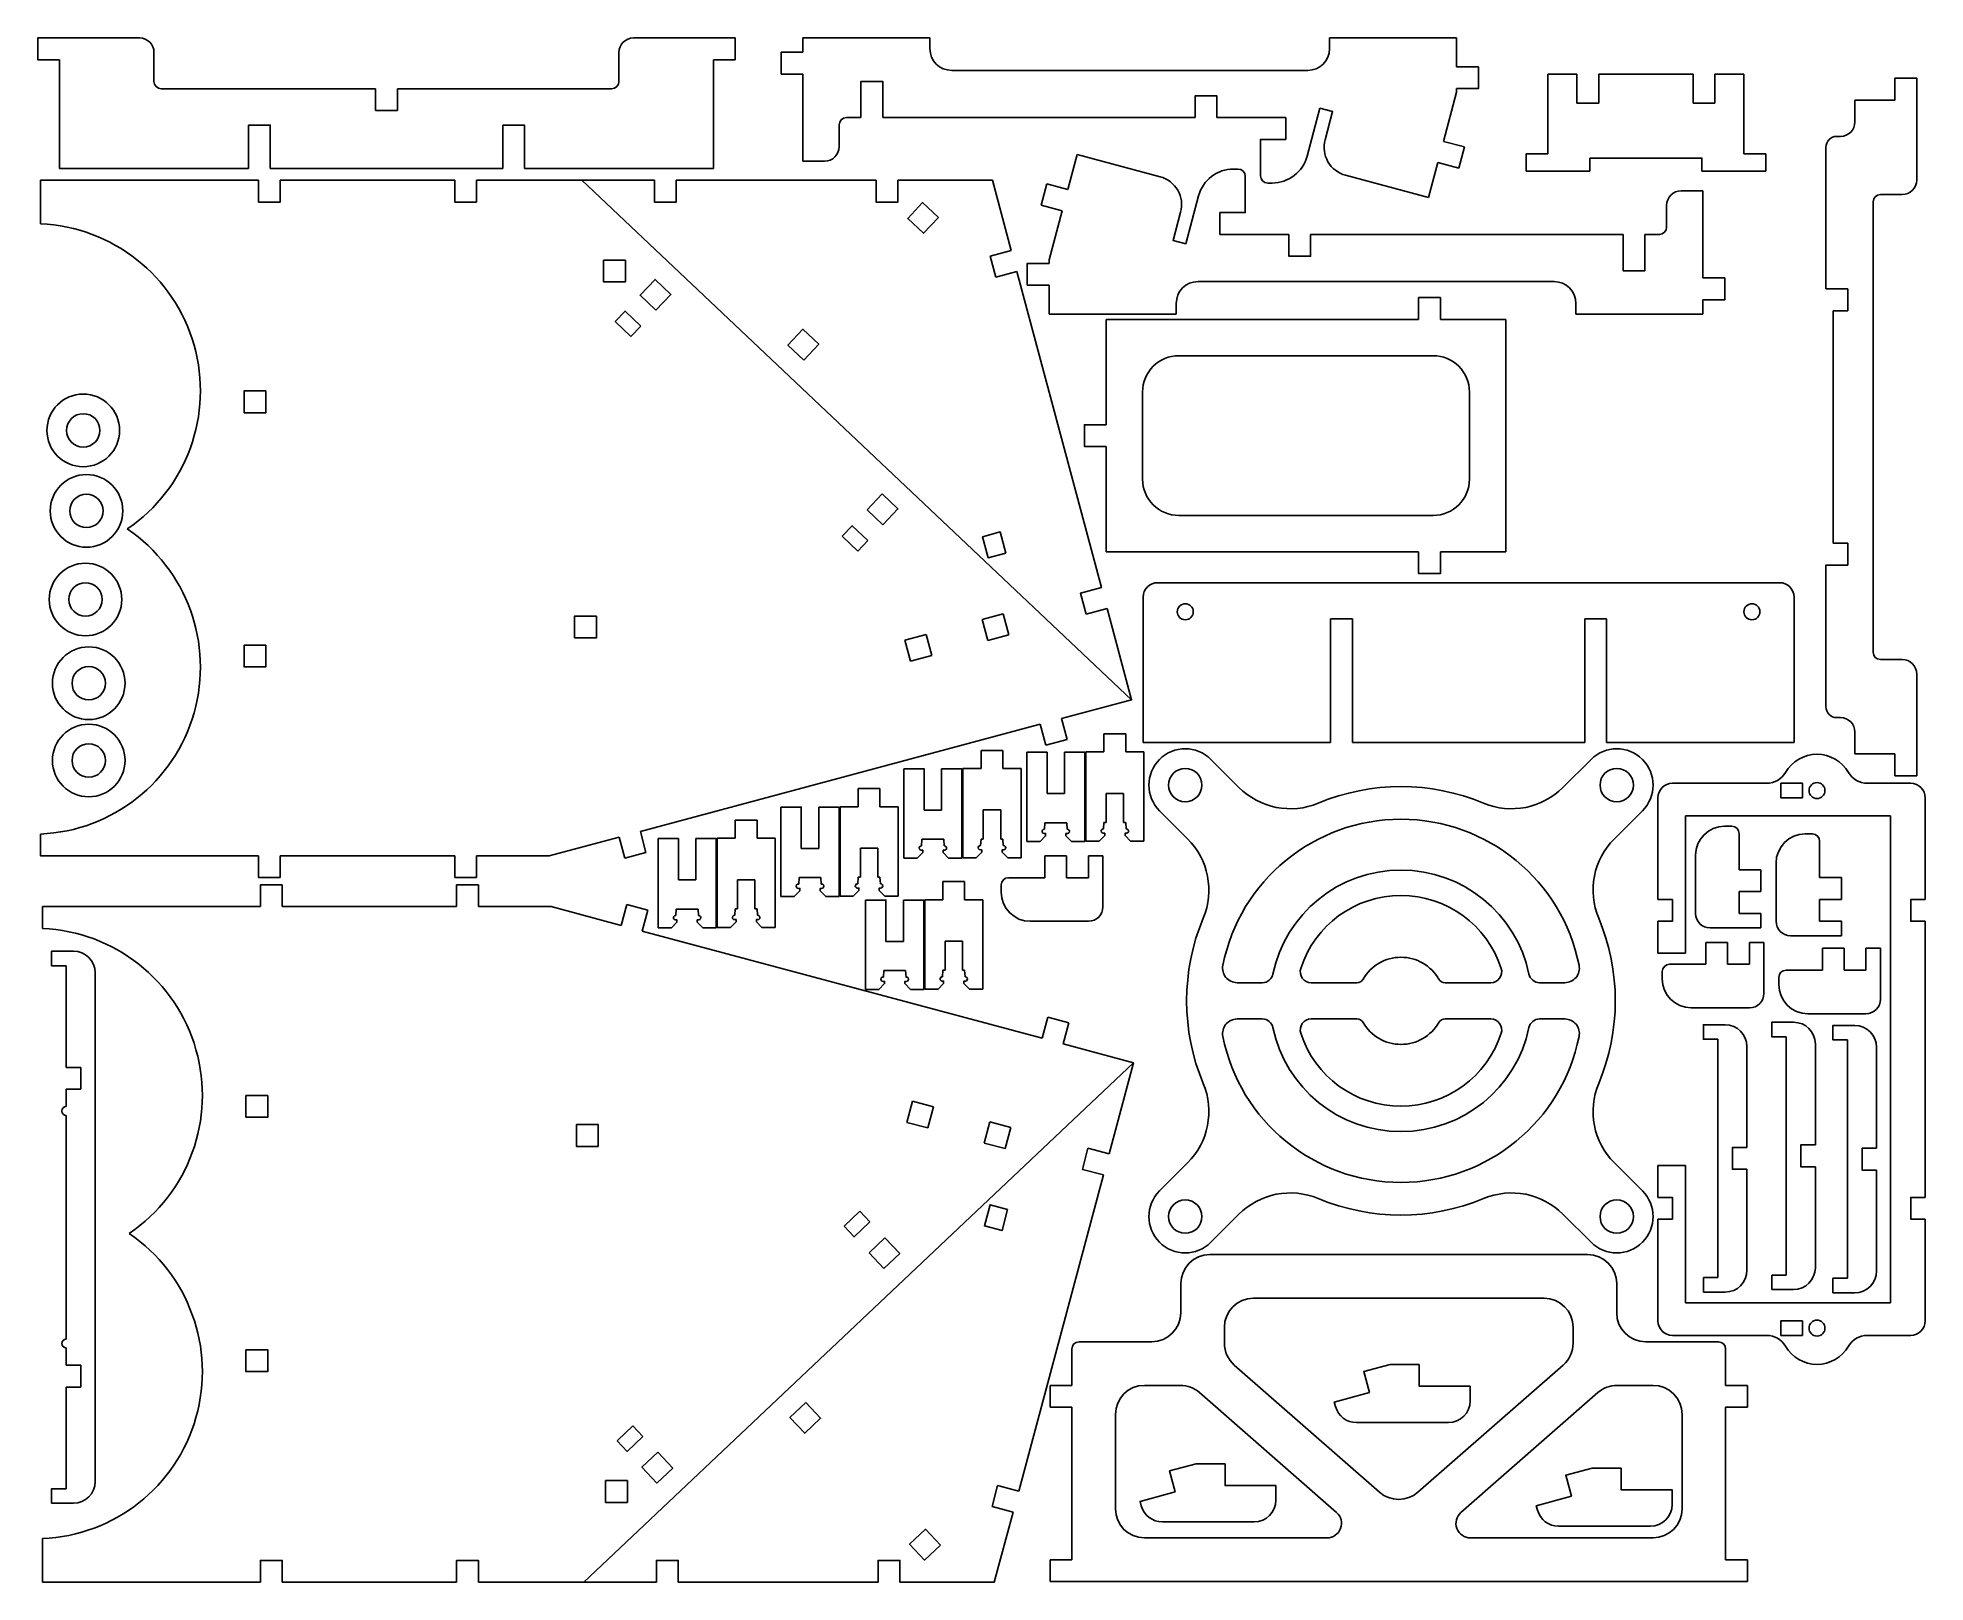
# Model space of a CAD drawing. Units: millimetres on the paper. Extents: x -204 to 55, y -143 to 70.
import ezdxf

# ---------------------------------------------------------------- set-up
doc = ezdxf.new("R2010")
doc.units = ezdxf.units.MM
doc.layers.add('1-3_1-3ﾚｲﾔ', color=3, linetype='Continuous', lineweight=25)

msp = doc.modelspace()

# ---------------------------------------------------------------- linework, layer by layer
at = {"layer": '1-3_1-3ﾚｲﾔ'}
for p, q in [((-188.401, 63.645), (-188.401, 67.645)), ((-124.401, 63.645), (-124.401, 67.645)), ((-122.401, 69.645), (-108.401, 69.645)), ((-108.401, 69.645), (-108.401, 66.645)), ((-99.09, 67.666), (-102.09, 67.666)), ((-102.09, 67.666), (-102.09, 64.666)), ((-99.09, 67.666), (-99.09, 69.666)), ((-81.59, 69.666), (-99.09, 69.666)), ((-81.59, 68.166), (-81.59, 69.666)), ((-26.59, 69.666), (-9.09, 69.666)), ((-26.59, 68.166), (-26.59, 69.666)), ((-201.401, 66.645), (-201.401, 51.645)), ((-111.401, 51.645), (-111.401, 66.645)), ((-108.401, 66.645), (-111.401, 66.645)), ((-78.59, 65.166), (-29.59, 65.166)), ((-187.401, 62.645), (-157.901, 62.645)), ((-157.901, 59.645), (-157.901, 62.645)), ((-154.901, 62.645), (-125.401, 62.645)), ((-154.901, 62.645), (-154.901, 59.645)), ((-102.09, 64.666), (-99.09, 64.666)), ((-99.09, 52.666), (-99.09, 64.666)), ((-9.09, 62.166), (-9.09, 62.666)), ((7.466, 64.645), (3.466, 64.645)), ((3.466, 64.645), (3.466, 53.705)), ((7.466, 64.645), (7.466, 60.645)), ((23.466, 64.645), (10.466, 64.645)), ((10.466, 60.645), (10.466, 64.645)), ((23.466, 64.645), (23.466, 60.645)), ((30.466, 64.645), (26.466, 64.645)), ((26.466, 60.645), (26.466, 64.645)), ((30.466, 53.705), (30.466, 64.645)), ((51.24, 64.081), (54.24, 64.081)), ((54.24, 64.081), (54.24, 50.081)), ((-29.668, 53.372), (-27.902, 59.96)), ((-10.902, 55.405), (-9.09, 62.166)), ((7.466, 60.645), (10.466, 60.645)), ((23.466, 60.645), (26.466, 60.645)), ((45.74, 58.081), (45.74, 61.081)), ((-175.401, 57.645), (-175.401, 51.645)), ((-154.901, 59.645), (-157.901, 59.645)), ((-140.401, 57.645), (-140.401, 51.645)), ((-94.09, 57.666), (-94.09, 54.666)), ((-93.09, 58.666), (-91.09, 58.666)), ((-45.09, 58.666), (-88.09, 58.666)), ((-32.59, 58.666), (-42.09, 58.666)), ((-32.59, 55.666), (-32.59, 58.666)), ((-8.004, 54.628), (-10.902, 55.405)), ((-8.004, 54.628), (-8.781, 51.73)), ((41.74, 54.581), (41.74, 35.081)), ((43.24, 56.081), (43.74, 56.081)), ((-96.09, 52.666), (-99.09, 52.666)), ((-61.304, 53.587), (-62.598, 48.757)), ((-49.906, 50.533), (-61.304, 53.587)), ((-12.973, 47.677), (-11.679, 52.507)), ((-8.781, 51.73), (-11.679, 52.507)), ((0.466, 53.705), (0.466, 51.305)), ((3.466, 53.705), (0.466, 53.705)), ((9.266, 51.305), (9.266, 53.105)), ((30.466, 53.705), (33.466, 53.705)), ((33.466, 53.705), (33.466, 51.305)), ((-204.01, 50.048), (-174.01, 50.048)), ((-204.01, 44.048), (-204.01, 50.048)), ((-175.401, 51.645), (-201.401, 51.645)), ((-140.401, 51.645), (-172.401, 51.645)), ((-171.01, 50.048), (-147.01, 50.048)), ((-144.01, 50.048), (-119.51, 50.048)), ((-111.401, 51.645), (-137.401, 51.645)), ((-53.838, -21.47), (-129.51, 50.048)), ((-116.51, 50.048), (-89.001, 50.048)), ((-66.272, 46.636), (-65.495, 49.534)), ((-65.495, 49.534), (-62.598, 48.757)), ((-39.779, 51.598), (-39.186, 51.598)), ((-34.497, 49.666), (-35.09, 49.666)), ((-24.371, 50.731), (-12.973, 47.677)), ((9.266, 51.305), (0.466, 51.305)), ((33.466, 51.305), (24.666, 51.305)), ((-44.609, 47.892), (-46.374, 41.304)), ((21.814, 48.598), (24.814, 48.598)), ((24.814, 48.598), (24.814, 36.598)), ((48.24, 47.081), (48.24, -14.919)), ((49.24, 48.081), (52.24, 48.081)), ((-66.272, 46.636), (-63.374, 45.86)), ((-63.374, 45.86), (-65.186, 39.098)), ((-41.686, 45.598), (-41.686, 42.598)), ((19.814, 43.598), (19.814, 46.598)), ((-41.686, 42.598), (-32.186, 42.598)), ((-29.186, 42.598), (13.814, 42.598)), ((18.814, 42.598), (16.814, 42.598)), ((-70.415, 40.397), (-73.313, 39.621)), ((-73.313, 39.621), (-72.537, 36.723)), ((-65.186, 39.098), (-65.186, 38.598)), ((-69.639, 37.499), (-72.537, 36.723)), ((27.814, 36.598), (24.814, 36.598)), ((27.814, 33.598), (27.814, 36.598)), ((4.314, 36.098), (-44.686, 36.098)), ((44.74, 35.081), (41.74, 35.081)), ((44.74, 32.081), (44.74, 35.081)), ((-47.686, 31.598), (-65.186, 31.598)), ((-47.686, 33.098), (-47.686, 31.598)), ((7.314, 33.098), (7.314, 31.598)), ((7.314, 31.598), (24.814, 31.598)), ((24.814, 33.598), (27.814, 33.598)), ((24.814, 33.598), (24.814, 31.598)), ((42.74, 32.081), (44.74, 32.081)), ((42.74, 0.081), (42.74, 32.081)), ((-122.748, 28.522), (-124.929, 30.583)), ((-121.375, 29.976), (-122.748, 28.522)), ((-14.322, 30.899), (-57.322, 30.899)), ((-57.322, 30.899), (-57.322, 16.399)), ((-2.322, 30.899), (-11.322, 30.899)), ((-2.322, -1.101), (-2.322, 30.899)), ((-47.322, 25.899), (-12.322, 25.899)), ((-52.322, 20.899), (-52.322, 8.899)), ((-7.322, 8.899), (-7.322, 20.899)), ((-57.322, 13.399), (-57.322, -1.101)), ((-88.182, 6.861), (-90.243, 4.681)), ((-90.243, 4.681), (-88.063, 2.62)), ((-47.322, 3.899), (-12.322, 3.899)), ((-93.677, 1.047), (-91.497, -1.014)), ((-90.123, 0.44), (-91.497, -1.014)), ((44.74, 0.081), (42.74, 0.081)), ((44.74, -2.919), (44.74, 0.081)), ((-57.322, -1.101), (-14.322, -1.101)), ((-11.322, -1.101), (-2.322, -1.101)), ((-52.238, -7.346), (-52.238, -27.346)), ((-50.238, -5.346), (35.362, -5.346)), ((37.362, -7.346), (37.362, -27.346)), ((-74.4, -10.415), (-71.502, -9.639)), ((-70.725, -12.537), (-71.502, -9.639)), ((-57.203, -8.913), (-60.1, -9.69)), ((-26.438, -10.346), (-23.438, -10.346)), ((-26.438, -27.346), (-26.438, -10.346)), ((-23.438, -10.346), (-23.438, -27.346)), ((8.562, -10.346), (11.562, -10.346)), ((8.562, -27.346), (8.562, -10.346)), ((11.562, -10.346), (11.562, -27.346)), ((-82.127, -12.486), (-85.025, -13.262)), ((-81.351, -15.384), (-82.127, -12.486)), ((-73.623, -13.313), (-74.4, -10.415)), ((-70.725, -12.537), (-73.623, -13.313)), ((-84.248, -16.16), (-85.025, -13.262)), ((-81.351, -15.384), (-84.248, -16.16)), ((49.24, -15.919), (52.24, -15.919)), ((54.24, -31.919), (54.24, -17.919)), ((-66.395, -24.835), (-121.453, -39.588)), ((-66.395, -24.835), (-65.618, -27.733)), ((-63.497, -24.059), (-62.721, -26.956)), ((43.24, -23.919), (43.74, -23.919)), ((45.74, -25.919), (45.74, -28.919)), ((-71.553, -28.434), (-74.553, -28.434)), ((-74.553, -28.434), (-74.553, -30.934)), ((-71.553, -30.934), (-71.553, -28.434)), ((-62.721, -26.956), (-65.618, -27.733)), ((-54.637, -26.148), (-57.637, -26.148)), ((-57.637, -26.148), (-57.637, -28.648)), ((-54.637, -28.648), (-54.637, -26.148)), ((-26.438, -27.346), (-52.238, -27.346)), ((8.562, -27.346), (-23.438, -27.346)), ((37.362, -27.346), (11.562, -27.346)), ((-85.184, -30.974), (-85.184, -43.274)), ((-79.984, -30.974), (-77.184, -30.974)), ((-79.984, -36.674), (-79.984, -30.974)), ((-77.184, -43.274), (-77.184, -30.974)), ((-77.053, -30.934), (-74.553, -30.934)), ((-77.053, -30.934), (-77.053, -43.234)), ((-71.553, -30.934), (-69.053, -30.934)), ((-69.053, -43.234), (-69.053, -30.934)), ((-68.268, -28.688), (-68.268, -40.988)), ((-63.068, -28.688), (-60.268, -28.688)), ((-63.068, -34.388), (-63.068, -28.688)), ((-60.268, -40.988), (-60.268, -28.688)), ((-60.137, -28.648), (-57.637, -28.648)), ((-60.137, -28.648), (-60.137, -40.948)), ((-54.637, -28.648), (-52.137, -28.648)), ((-52.137, -40.948), (-52.137, -28.648)), ((-42.916, -29.676), (-39.056, -33.536)), ((9.41, -29.676), (5.55, -33.536)), ((51.24, -28.919), (45.74, -28.919)), ((51.24, -28.919), (51.24, -31.919)), ((-88.469, -33.692), (-91.469, -33.692)), ((-91.469, -33.692), (-91.469, -36.192)), ((-88.469, -36.192), (-88.469, -33.692)), ((20.616, -32.963), (33.587, -32.963)), ((53.416, -32.963), (47.444, -32.963)), ((51.24, -31.919), (54.24, -31.919)), ((-102.099, -36.231), (-102.099, -48.531)), ((-96.899, -36.231), (-94.099, -36.231)), ((-96.899, -41.931), (-96.899, -36.231)), ((-94.099, -48.531), (-94.099, -36.231)), ((-93.969, -36.192), (-91.469, -36.192)), ((-93.969, -36.192), (-93.969, -48.492)), ((-88.469, -36.192), (-85.969, -36.192)), ((-85.969, -48.492), (-85.969, -36.192)), ((-65.468, -34.388), (-63.068, -34.388)), ((-57.337, -34.348), (-54.937, -34.348)), ((-57.337, -34.348), (-57.337, -38.351)), ((-54.937, -38.348), (-54.937, -34.348)), ((18.616, -34.963), (18.616, -48.963)), ((55.416, -34.963), (55.416, -48.963)), ((-105.385, -38.035), (-108.385, -38.035)), ((-108.385, -38.035), (-108.385, -40.535)), ((-105.385, -40.535), (-105.385, -38.035)), ((-82.384, -36.674), (-79.984, -36.674)), ((-74.253, -36.634), (-71.853, -36.634)), ((-74.253, -36.634), (-74.253, -40.637)), ((-71.853, -40.634), (-71.853, -36.634)), ((-65.824, -39.29), (-65.768, -38.391)), ((-65.767, -38.388), (-62.769, -38.388)), ((-62.712, -39.29), (-62.768, -38.391)), ((-57.694, -39.25), (-57.637, -38.351)), ((-57.637, -38.351), (-57.337, -38.351)), ((-54.937, -38.348), (-54.637, -38.348)), ((-54.581, -39.25), (-54.637, -38.351)), ((-49.987, -36.747), (-46.127, -40.607)), ((16.481, -36.747), (12.621, -40.607)), ((22.416, -56.363), (22.416, -37.463)), ((27.798, -38.876), (28.798, -38.876)), ((-124.35, -40.364), (-134.01, -42.952)), ((-124.35, -40.364), (-123.574, -43.262)), ((-121.453, -39.588), (-120.676, -42.485)), ((-119.015, -40.575), (-119.015, -52.875)), ((-113.815, -40.575), (-111.015, -40.575)), ((-113.815, -46.275), (-113.815, -40.575)), ((-111.015, -52.875), (-111.015, -40.575)), ((-110.885, -40.535), (-108.385, -40.535)), ((-110.885, -40.535), (-110.885, -52.835)), ((-105.385, -40.535), (-102.885, -40.535)), ((-102.885, -52.835), (-102.885, -40.535)), ((-82.74, -41.576), (-82.684, -40.677)), ((-82.683, -40.674), (-79.685, -40.674)), ((-79.627, -41.576), (-79.684, -40.677)), ((-74.61, -41.536), (-74.553, -40.637)), ((-74.553, -40.637), (-74.253, -40.637)), ((-71.853, -40.634), (-71.553, -40.634)), ((-71.497, -41.536), (-71.553, -40.637)), ((-68.268, -40.988), (-66.434, -40.988)), ((-62.102, -40.988), (-62.868, -40.201)), ((-62.102, -40.988), (-60.268, -40.988)), ((-60.137, -40.948), (-58.303, -40.948)), ((-53.972, -40.948), (-54.737, -40.161)), ((-53.972, -40.948), (-52.137, -40.948)), ((29.798, -39.876), (29.798, -44.876)), ((38.88, -39.94), (39.88, -39.94)), ((40.88, -40.94), (40.88, -45.94)), ((-171.01, -42.952), (-171.01, -45.952)), ((-147.01, -42.952), (-171.01, -42.952)), ((-147.01, -45.952), (-147.01, -42.952)), ((-134.01, -42.952), (-144.01, -42.952)), ((-144.01, -45.952), (-144.01, -42.952)), ((-120.676, -42.485), (-123.574, -43.262)), ((-99.299, -41.931), (-96.899, -41.931)), ((-91.169, -41.892), (-88.769, -41.892)), ((-91.169, -41.892), (-91.169, -45.895)), ((-88.769, -45.892), (-88.769, -41.892)), ((-85.184, -43.274), (-83.35, -43.274)), ((-79.018, -43.274), (-79.784, -42.487)), ((-79.018, -43.274), (-77.184, -43.274)), ((-77.053, -43.234), (-75.219, -43.234)), ((-70.887, -43.234), (-71.653, -42.447)), ((-70.887, -43.234), (-69.053, -43.234)), ((-65.777, -42.959), (-65.777, -45.959)), ((-62.777, -42.959), (-65.777, -42.959)), ((-62.777, -45.959), (-62.777, -42.959)), ((-59.777, -45.959), (-59.777, -42.959)), ((-59.777, -42.959), (-57.777, -42.959)), ((-57.777, -49.959), (-57.777, -42.959)), ((23.798, -42.876), (23.798, -50.876)), ((34.88, -43.94), (34.88, -51.94)), ((-144.01, -45.952), (-147.01, -45.952)), ((-116.215, -46.275), (-113.815, -46.275)), ((-108.085, -46.235), (-105.685, -46.235)), ((-108.085, -46.235), (-108.085, -50.238)), ((-105.685, -50.235), (-105.685, -46.235)), ((-99.656, -46.834), (-99.6, -45.935)), ((-99.599, -45.931), (-96.6, -45.931)), ((-96.543, -46.834), (-96.599, -45.935)), ((-91.525, -46.794), (-91.469, -45.895)), ((-91.469, -45.895), (-91.169, -45.895)), ((-88.769, -45.892), (-88.469, -45.892)), ((-88.413, -46.794), (-88.469, -45.895)), ((-76.811, -46.493), (-79.811, -46.493)), ((-79.811, -46.493), (-79.811, -48.993)), ((-76.811, -48.993), (-76.811, -46.493)), ((-70.777, -45.959), (-65.777, -45.959)), ((-59.777, -45.959), (-62.777, -45.959)), ((32.798, -44.876), (29.798, -44.876)), ((32.798, -47.876), (32.798, -44.876)), ((43.88, -45.94), (40.88, -45.94)), ((43.88, -48.94), (43.88, -45.94)), ((-170.743, -49.946), (-170.743, -46.946)), ((-146.743, -46.946), (-146.743, -49.946)), ((-143.743, -46.946), (-146.743, -46.946)), ((-143.743, -46.946), (-143.743, -49.946)), ((-102.099, -48.531), (-100.265, -48.531)), ((-95.934, -48.531), (-96.699, -47.745)), ((-95.934, -48.531), (-94.099, -48.531)), ((-93.969, -48.492), (-92.135, -48.492)), ((-90.441, -49.032), (-90.441, -61.332)), ((-87.803, -48.492), (-88.569, -47.705)), ((-87.803, -48.492), (-85.969, -48.492)), ((-85.241, -49.032), (-82.441, -49.032)), ((-85.241, -54.732), (-85.241, -49.032)), ((-82.441, -61.332), (-82.441, -49.032)), ((-82.311, -48.993), (-79.811, -48.993)), ((-82.311, -48.993), (-82.311, -61.293)), ((-76.811, -48.993), (-74.311, -48.993)), ((-74.311, -61.293), (-74.311, -48.993)), ((-71.777, -47.959), (-71.777, -46.959)), ((29.798, -50.876), (29.798, -47.876)), ((29.798, -47.876), (32.798, -47.876)), ((40.88, -51.94), (40.88, -48.94)), ((40.88, -48.94), (43.88, -48.94)), ((-146.743, -49.946), (-170.743, -49.946)), ((-133.743, -49.946), (-143.743, -49.946)), ((-124.084, -52.534), (-133.743, -49.946)), ((-124.084, -52.534), (-123.307, -49.636)), ((-120.41, -50.412), (-123.307, -49.636)), ((-121.186, -53.31), (-120.41, -50.412)), ((-116.572, -51.177), (-116.515, -50.278)), ((-116.514, -50.275), (-113.516, -50.275)), ((-113.459, -51.177), (-113.515, -50.278)), ((-108.441, -51.137), (-108.385, -50.238)), ((-108.385, -50.238), (-108.085, -50.238)), ((-105.685, -50.235), (-105.385, -50.235)), ((-105.329, -51.137), (-105.385, -50.238)), ((-67.777, -51.959), (-59.777, -51.959)), ((18.616, -51.963), (18.616, -56.363)), ((29.798, -50.876), (32.798, -50.876)), ((32.798, -50.876), (32.798, -52.876)), ((40.88, -51.94), (43.88, -51.94)), ((43.88, -51.94), (43.88, -53.94)), ((55.416, -51.963), (55.416, -89.963)), ((-66.128, -68.063), (-121.186, -53.31)), ((-119.015, -52.875), (-117.181, -52.875)), ((-112.849, -52.875), (-113.615, -52.088)), ((-112.849, -52.875), (-111.015, -52.875)), ((-110.885, -52.835), (-109.051, -52.835)), ((-104.719, -52.835), (-105.485, -52.048)), ((-104.719, -52.835), (-102.885, -52.835)), ((25.798, -52.876), (32.798, -52.876)), ((36.88, -53.94), (43.88, -53.94)), ((-199.491, -56.075), (-202.491, -56.075)), ((-202.491, -58.075), (-202.491, -56.075)), ((-87.641, -54.732), (-85.241, -54.732)), ((-79.511, -54.693), (-77.111, -54.693)), ((-79.511, -54.693), (-79.511, -58.696)), ((-77.111, -58.693), (-77.111, -54.693)), ((22.416, -56.363), (18.616, -56.363)), ((25.213, -54.884), (25.213, -57.884)), ((28.213, -54.884), (25.213, -54.884)), ((28.213, -57.884), (28.213, -54.884)), ((31.213, -57.884), (31.213, -54.884)), ((31.213, -54.884), (33.213, -54.884)), ((33.213, -61.884), (33.213, -54.884)), ((41.259, -55.682), (41.259, -58.682)), ((44.259, -55.682), (41.259, -55.682)), ((44.259, -58.682), (44.259, -55.682)), ((47.259, -58.682), (47.259, -55.682)), ((47.259, -55.682), (49.259, -55.682)), ((49.259, -62.682), (49.259, -55.682)), ((-200.491, -58.075), (-202.491, -58.075)), ((-200.491, -58.075), (-200.491, -72.075)), ((-196.491, -129.075), (-196.491, -59.075)), ((-87.998, -59.635), (-87.941, -58.736)), ((-87.94, -58.732), (-84.942, -58.732)), ((-84.885, -59.635), (-84.941, -58.736)), ((-79.867, -59.595), (-79.811, -58.696)), ((-79.811, -58.696), (-79.511, -58.696)), ((-77.111, -58.693), (-76.811, -58.693)), ((-76.755, -59.595), (-76.811, -58.696)), ((19.213, -59.884), (19.213, -58.884)), ((20.213, -57.884), (25.213, -57.884)), ((31.213, -57.884), (28.213, -57.884)), ((35.259, -60.682), (35.259, -59.682)), ((36.259, -58.682), (41.259, -58.682)), ((47.259, -58.682), (44.259, -58.682)), ((-90.441, -61.332), (-88.607, -61.332)), ((-84.275, -61.332), (-85.041, -60.546)), ((-84.275, -61.332), (-82.441, -61.332)), ((-82.311, -61.293), (-80.477, -61.293)), ((-76.145, -61.293), (-76.911, -60.506)), ((-76.145, -61.293), (-74.311, -61.293)), ((-39.308, -60.41), (-35.838, -60.41)), ((-29.122, -60.41), (-22.815, -60.41)), ((-10.691, -60.41), (-4.384, -60.41)), ((2.332, -60.41), (5.803, -60.41)), ((23.213, -63.884), (31.213, -63.884)), ((39.259, -64.682), (47.259, -64.682)), ((-66.128, -68.063), (-65.352, -65.165)), ((-62.454, -65.942), (-65.352, -65.165)), ((-63.23, -68.839), (-62.454, -65.942)), ((-39.308, -65.41), (-35.838, -65.41)), ((-29.122, -65.41), (-22.815, -65.41)), ((-10.691, -65.41), (-4.384, -65.41)), ((2.332, -65.41), (5.803, -65.41)), ((26.877, -68.199), (26.877, -100.999)), ((30.877, -69.199), (30.877, -83.099)), ((36.289, -67.855), (36.289, -100.655)), ((40.289, -68.855), (40.289, -82.755)), ((44.711, -68.298), (44.711, -101.098)), ((48.711, -69.298), (48.711, -83.198)), ((-198.491, -72.075), (-200.491, -72.075)), ((-198.491, -75.075), (-198.491, -72.075)), ((-53.571, -71.428), (-129.243, -142.946)), ((-200.491, -75.075), (-200.491, -77.475)), ((-200.491, -75.075), (-198.491, -75.075)), ((-83.982, -76.738), (-84.758, -79.635)), ((-81.084, -77.514), (-83.982, -76.738)), ((-81.084, -77.514), (-81.86, -80.412)), ((-200.491, -78.675), (-200.491, -109.475)), ((-81.86, -80.412), (-84.758, -79.635)), ((-73.357, -79.585), (-74.133, -82.482)), ((-70.459, -80.361), (-73.357, -79.585)), ((-70.459, -80.361), (-71.235, -83.259)), ((-74.133, -82.482), (-71.235, -83.259)), ((-56.936, -83.985), (-59.834, -83.208)), ((-46.127, -85.213), (-49.987, -89.073)), ((12.621, -85.213), (16.481, -89.073)), ((18.616, -89.963), (18.616, -85.563)), ((18.616, -85.563), (22.416, -85.563)), ((22.416, -104.463), (22.416, -85.563)), ((30.877, -99.999), (30.877, -86.099)), ((40.289, -99.655), (40.289, -85.755)), ((48.711, -100.098), (48.711, -86.198)), ((-93.411, -93.945), (-91.231, -91.884)), ((-89.857, -93.338), (-91.231, -91.884)), ((-39.056, -92.284), (-42.916, -96.144)), ((5.55, -92.284), (9.41, -96.144)), ((18.616, -106.963), (18.616, -92.963)), ((55.416, -92.963), (55.416, -106.963)), ((-89.976, -97.579), (-87.796, -95.518)), ((-87.916, -99.759), (-89.976, -97.579)), ((8.941, -97.841), (-43.059, -97.841)), ((24.877, -100.999), (26.877, -100.999)), ((24.877, -102.999), (24.877, -100.999)), ((34.289, -100.655), (36.289, -100.655)), ((34.289, -102.655), (34.289, -100.655)), ((42.711, -101.098), (44.711, -101.098)), ((42.711, -103.098), (42.711, -101.098)), ((-47.059, -105.841), (-47.059, -101.841)), ((2.941, -103.841), (-37.059, -103.841)), ((12.941, -105.841), (12.941, -101.841)), ((27.877, -102.999), (24.877, -102.999)), ((37.289, -102.655), (34.289, -102.655)), ((45.711, -103.098), (42.711, -103.098)), ((-41.059, -110.04), (-41.059, -107.841)), ((6.941, -110.04), (6.941, -107.841)), ((20.616, -108.963), (33.587, -108.963)), ((53.416, -108.963), (47.444, -108.963)), ((-200.491, -110.675), (-200.491, -113.075)), ((-62.059, -110.841), (-62.059, -115.841)), ((-61.059, -109.841), (-51.059, -109.841)), ((26.941, -109.841), (16.941, -109.841)), ((27.941, -110.841), (27.941, -115.841)), ((-39.693, -113.05), (-19.693, -130.55)), ((-14.227, -112.973), (-18.227, -112.973)), ((5.575, -113.05), (-14.425, -130.55)), ((-200.491, -116.075), (-200.491, -130.075)), ((-200.491, -116.075), (-198.491, -116.075)), ((-65.059, -115.841), (-62.059, -115.841)), ((-65.059, -118.841), (-65.059, -115.841)), ((-47.118, -115.841), (-52.059, -115.841)), ((-25.621, -133.336), (-44.484, -116.831)), ((-8.497, -133.336), (10.366, -116.831)), ((13, -115.841), (17.941, -115.841)), ((30.941, -115.841), (27.941, -115.841)), ((30.941, -118.841), (30.941, -115.841)), ((-62.059, -118.841), (-65.059, -118.841)), ((-62.059, -118.841), (-62.059, -139.841)), ((27.941, -118.841), (27.941, -139.841)), ((27.941, -118.841), (30.941, -118.841)), ((-122.482, -121.42), (-124.662, -123.481)), ((-121.108, -122.874), (-122.482, -121.42)), ((-56.059, -119.841), (-56.059, -132.841)), ((-10.227, -120.973), (-22.867, -120.973)), ((21.941, -119.841), (21.941, -132.841)), ((-40.957, -126.642), (-44.957, -126.642)), ((13.581, -127.235), (9.581, -127.235)), ((-73.046, -132.519), (-72.27, -129.621)), ((-69.372, -130.397), (-72.27, -129.621)), ((-199.491, -132.075), (-202.491, -132.075)), ((-70.149, -133.295), (-73.046, -132.519)), ((-36.957, -134.642), (-49.598, -134.642)), ((-203.743, -136.946), (-203.743, -142.946)), ((-26.938, -136.841), (-52.059, -136.841)), ((-7.18, -136.841), (17.941, -136.841)), ((17.581, -135.235), (4.941, -135.235)), ((-65.059, -139.841), (-62.059, -139.841)), ((-65.059, -142.841), (-65.059, -139.841)), ((30.941, -139.841), (27.941, -139.841)), ((30.941, -142.841), (30.941, -139.841)), ((30.941, -142.841), (-65.059, -142.841)), ((-203.743, -142.946), (-173.743, -142.946)), ((-170.743, -142.946), (-146.743, -142.946)), ((-143.743, -142.946), (-119.243, -142.946)), ((-116.243, -142.946), (-88.734, -142.946))]:
    msp.add_line(p, q, dxfattribs=at)
for points in [[(-201.401, 66.645), (-204.401, 66.645), (-204.401, 69.645), (-190.401, 69.645)], [(-6.09, 65.666), (-9.09, 65.666), (-9.09, 69.666)], [(-6.09, 65.666), (-6.09, 62.666), (-9.09, 62.666)], [(-88.09, 58.666), (-88.09, 63.666), (-91.09, 63.666), (-91.09, 58.666)], [(45.74, 61.081), (51.24, 61.081), (51.24, 64.081)], [(-45.09, 58.666), (-45.09, 61.666), (-42.09, 61.666), (-42.09, 58.666)], [(-27.199, 55.63), (-26.164, 59.494), (-27.902, 59.96)], [(-175.401, 57.645), (-172.401, 57.645), (-172.401, 51.645)], [(-140.401, 57.645), (-137.401, 57.645), (-137.401, 51.645)], [(-32.59, 55.666), (-36.09, 55.666), (-36.09, 50.666)], [(24.666, 51.305), (24.666, 53.105), (9.266, 53.105)], [(-174.01, 50.048), (-174.01, 47.048), (-171.01, 47.048), (-171.01, 50.048)], [(-147.01, 50.048), (-147.01, 47.048), (-144.01, 47.048), (-144.01, 50.048)], [(-119.51, 50.048), (-119.51, 47.048), (-116.51, 47.048), (-116.51, 50.048)], [(-86.001, 50.048), (-86.001, 47.048), (-89.001, 47.048), (-89.001, 50.048)], [(-86.001, 50.048), (-73.001, 50.048), (-70.415, 40.397)], [(-41.686, 45.598), (-38.186, 45.598), (-38.186, 50.598)], [(-47.077, 45.634), (-48.112, 41.77), (-46.374, 41.304)], [(-29.186, 42.598), (-29.186, 39.598), (-32.186, 39.598), (-32.186, 42.598)], [(13.814, 42.598), (13.814, 37.598), (16.814, 37.598), (16.814, 42.598)], [(-69.639, 37.499), (-57.979, -6.016), (-60.877, -6.792), (-60.1, -9.69)], [(-68.186, 35.598), (-68.186, 38.598), (-65.186, 38.598)], [(-68.186, 35.598), (-65.186, 35.598), (-65.186, 31.598)], [(-14.322, 30.899), (-14.322, 33.899), (-11.322, 33.899), (-11.322, 30.899)], [(-121.375, 29.976), (-123.555, 32.036), (-124.929, 30.583)], [(-57.322, 16.399), (-60.322, 16.399), (-60.322, 13.399), (-57.322, 13.399)], [(-88.063, 2.62), (-86.002, 4.8), (-88.182, 6.861)], [(-90.123, 0.44), (-92.304, 2.5), (-93.677, 1.047)], [(-14.322, -1.101), (-14.322, -4.101), (-11.322, -4.101), (-11.322, -1.101)], [(41.74, -22.419), (41.74, -2.919), (44.74, -2.919)], [(-57.203, -8.913), (-53.838, -21.47), (-63.497, -24.059)], [(-85.184, -30.974), (-82.384, -30.974), (-82.384, -36.674)], [(-68.268, -28.688), (-65.468, -28.688), (-65.468, -34.388)], [(-102.099, -36.231), (-99.299, -36.231), (-99.299, -41.931)], [(22.416, -37.463), (50.616, -37.463), (50.616, -104.463), (22.416, -104.463)], [(-174.01, -42.952), (-204.01, -42.952), (-204.01, -39.952)], [(-119.015, -40.575), (-116.215, -40.575), (-116.215, -46.275)], [(-66.434, -40.988), (-65.668, -40.201), (-65.668, -39.888), (-65.862, -39.888)], [(-62.868, -40.201), (-62.868, -39.888), (-62.674, -39.888)], [(-58.303, -40.948), (-57.537, -40.161), (-57.537, -39.848), (-57.731, -39.848)], [(-54.737, -40.161), (-54.737, -39.848), (-54.544, -39.848)], [(-171.01, -45.952), (-174.01, -45.952), (-174.01, -42.952)], [(-83.35, -43.274), (-82.584, -42.487), (-82.584, -42.174), (-82.777, -42.174)], [(-79.784, -42.487), (-79.784, -42.174), (-79.59, -42.174)], [(-75.219, -43.234), (-74.453, -42.447), (-74.453, -42.134), (-74.647, -42.134)], [(-71.653, -42.447), (-71.653, -42.134), (-71.459, -42.134)], [(-170.743, -46.946), (-173.743, -46.946), (-173.743, -49.946)], [(-100.265, -48.531), (-99.499, -47.745), (-99.499, -47.431), (-99.693, -47.431)], [(-96.699, -47.745), (-96.699, -47.431), (-96.506, -47.431)], [(-92.135, -48.492), (-91.369, -47.705), (-91.369, -47.392), (-91.563, -47.392)], [(-90.441, -49.032), (-87.641, -49.032), (-87.641, -54.732)], [(-88.569, -47.705), (-88.569, -47.392), (-88.375, -47.392)], [(18.616, -51.963), (20.616, -51.963), (20.616, -48.963), (18.616, -48.963)], [(55.416, -51.963), (53.416, -51.963), (53.416, -48.963), (55.416, -48.963)], [(-173.743, -49.946), (-203.743, -49.946), (-203.743, -52.946)], [(-117.181, -52.875), (-116.415, -52.088), (-116.415, -51.775), (-116.609, -51.775)], [(-113.615, -52.088), (-113.615, -51.775), (-113.422, -51.775)], [(-109.051, -52.835), (-108.285, -52.048), (-108.285, -51.735), (-108.479, -51.735)], [(-105.485, -52.048), (-105.485, -51.735), (-105.291, -51.735)], [(-88.607, -61.332), (-87.841, -60.546), (-87.841, -60.232), (-88.035, -60.232)], [(-85.041, -60.546), (-85.041, -60.232), (-84.848, -60.232)], [(-80.477, -61.293), (-79.711, -60.506), (-79.711, -60.193), (-79.905, -60.193)], [(-76.911, -60.506), (-76.911, -60.193), (-76.717, -60.193)], [(27.877, -66.199), (24.877, -66.199), (24.877, -68.199), (26.877, -68.199)], [(37.289, -65.855), (34.289, -65.855), (34.289, -67.855), (36.289, -67.855)], [(45.711, -66.298), (42.711, -66.298), (42.711, -68.298), (44.711, -68.298)], [(-56.936, -83.985), (-53.571, -71.428), (-63.23, -68.839)], [(30.877, -83.099), (28.877, -83.099), (28.877, -86.099), (30.877, -86.099)], [(40.289, -82.755), (38.289, -82.755), (38.289, -85.755), (40.289, -85.755)], [(-69.372, -130.397), (-57.712, -86.882), (-60.61, -86.106), (-59.834, -83.208)], [(48.711, -83.198), (46.711, -83.198), (46.711, -86.198), (48.711, -86.198)], [(18.616, -89.963), (20.616, -89.963), (20.616, -92.963), (18.616, -92.963)], [(55.416, -89.963), (53.416, -89.963), (53.416, -92.963), (55.416, -92.963)], [(-89.857, -93.338), (-92.037, -95.398), (-93.411, -93.945)], [(-87.796, -95.518), (-85.735, -97.698), (-87.916, -99.759)], [(-198.491, -116.075), (-198.491, -113.075), (-200.491, -113.075)], [(-21.098, -116.848), (-21.874, -113.95), (-18.227, -112.973)], [(-14.227, -112.973), (-14.227, -115.973), (-7.227, -115.973), (-7.227, -117.973)], [(-25.765, -118.749), (-25.927, -118.142), (-21.098, -116.848)], [(-121.108, -122.874), (-123.288, -124.934), (-124.662, -123.481)], [(-47.828, -130.517), (-48.605, -127.619), (-44.957, -126.642)], [(-40.957, -126.642), (-40.957, -129.642), (-33.957, -129.642), (-33.957, -131.642)], [(6.71, -131.11), (5.933, -128.212), (9.581, -127.235)], [(13.581, -127.235), (13.581, -130.235), (20.581, -130.235), (20.581, -132.235)], [(-200.491, -130.075), (-202.491, -130.075), (-202.491, -132.075)], [(-52.495, -132.418), (-52.658, -131.811), (-47.828, -130.517)], [(2.043, -133.011), (1.88, -132.404), (6.71, -131.11)], [(-85.734, -142.946), (-72.734, -142.946), (-70.149, -133.295)], [(-173.743, -142.946), (-173.743, -139.946), (-170.743, -139.946), (-170.743, -142.946)], [(-146.743, -142.946), (-146.743, -139.946), (-143.743, -139.946), (-143.743, -142.946)], [(-119.243, -142.946), (-119.243, -139.946), (-116.243, -139.946), (-116.243, -142.946)], [(-85.734, -142.946), (-85.734, -139.946), (-88.734, -139.946), (-88.734, -142.946)]]:
    msp.add_lwpolyline(points, dxfattribs=at)
for points in [[(-80.414, 44.926), (-82.475, 42.745), (-84.655, 44.806), (-82.595, 46.986)], [(-123.51, 39.048), (-123.51, 36.048), (-126.51, 36.048), (-126.51, 39.048)], [(-119.314, 32.156), (-117.253, 34.336), (-119.434, 36.397), (-121.494, 34.217)], [(-98.96, 25.303), (-96.899, 27.483), (-99.08, 29.544), (-101.14, 27.363)], [(-176.01, 18.048), (-176.01, 21.048), (-173.01, 21.048), (-173.01, 18.048)], [(-71.158, -1.265), (-71.934, 1.633), (-74.349, 0.986), (-73.572, -1.912)], [(-127.51, -9.952), (-127.51, -12.952), (-130.51, -12.952), (-130.51, -9.952)], [(-176.01, -13.952), (-176.01, -16.952), (-173.01, -16.952), (-173.01, -13.952)], [(35.516, -32.963), (35.516, -34.963), (38.516, -34.963), (38.516, -32.963)], [(-175.743, -78.946), (-175.743, -75.946), (-172.743, -75.946), (-172.743, -78.946)], [(-127.243, -82.946), (-127.243, -79.946), (-130.243, -79.946), (-130.243, -82.946)], [(-70.891, -91.633), (-71.667, -94.531), (-74.082, -93.884), (-73.306, -90.986)], [(35.516, -108.963), (35.516, -106.963), (38.516, -106.963), (38.516, -108.963)], [(-175.743, -110.946), (-175.743, -113.946), (-172.743, -113.946), (-172.743, -110.946)], [(-98.693, -118.201), (-96.633, -120.381), (-98.813, -122.442), (-100.874, -120.261)], [(-119.047, -125.054), (-116.987, -127.234), (-119.167, -129.295), (-121.228, -127.114)], [(-123.243, -131.946), (-123.243, -128.946), (-126.243, -128.946), (-126.243, -131.946)], [(-80.148, -137.824), (-82.208, -135.643), (-84.389, -137.704), (-82.328, -139.884)]]:
    msp.add_lwpolyline(points, close=True, dxfattribs=at)
for centre, radius in [((-198.137, 15.616), 5), ((-198.137, 15.616), 2.3), ((-197.694, 4.534), 5), ((-197.694, 4.534), 2.3), ((-197.828, -7.66), 5), ((-197.828, -7.66), 2.3), ((-46.438, -9.346), 1.1), ((31.562, -9.346), 1.1), ((-197.385, -19.185), 5), ((-197.385, -19.185), 2.3), ((-197.385, -29.824), 5), ((-197.385, -29.824), 2.3), ((-46.451, -33.212), 2.3), ((12.946, -33.212), 2.3), ((40.516, -33.963), 1.1), ((-46.451, -92.609), 2.3), ((12.946, -92.609), 2.3), ((40.516, -107.963), 1.1)]:
    msp.add_circle(centre, radius, dxfattribs=at)
for centre, radius, start, end in [((-190.401, 67.645), 2, 0, 90), ((-122.401, 67.645), 2, 90, 180), ((-78.59, 68.166), 3, 180, 270), ((-29.59, 68.166), 3, 270, 0), ((-187.401, 63.645), 1, 180, 270), ((-125.401, 63.645), 1, 270, 0), ((-93.09, 57.666), 1, 90, 180), ((43.74, 58.081), 2, 270, 0), ((-96.09, 54.666), 2, 270, 0), ((-23.335, 54.595), 4, 165, 255), ((43.24, 54.581), 1.5, 90, 180), ((-34.497, 54.666), 5, 270, 345), ((-50.941, 46.669), 4, 345, 75), ((-39.779, 46.598), 5, 90, 165), ((-39.186, 50.598), 1, 0, 90), ((-35.09, 50.666), 1, 180, 270), ((52.24, 50.081), 2, 270, 0), ((21.814, 46.598), 2, 90, 180), ((49.24, 47.081), 1, 90, 180), ((-205.01, 21.069), 23, 304.20489, 87.50809), ((18.814, 43.598), 1, 270, 0), ((-44.686, 33.098), 3, 90, 180), ((4.314, 33.098), 3, 0, 90), ((-47.322, 20.899), 5, 90, 180), ((-12.322, 20.899), 5, 0, 90), ((-47.322, 8.899), 5, 180, 270), ((-12.322, 8.899), 5, 270, 0), ((-205.01, -16.974), 23, 272.49191, 55.79511), ((-50.238, -7.346), 2, 90, 180), ((35.362, -7.346), 2, 0, 90), ((49.24, -14.919), 1, 180, 270), ((52.24, -17.919), 2, 0, 90), ((43.24, -22.419), 1.5, 180, 270), ((43.74, -25.919), 2, 0, 90), ((-46.451, -33.212), 5, 45, 224.99998), ((12.946, -33.212), 5, 315, 134.99998), ((40.516, -33.963), 5, 30, 150), ((-31.985, -26.465), 10, 225, 292.68199), ((-16.753, -62.91), 29.5, 67.31799, 112.68199), ((-1.521, -26.465), 10, 247.31799, 315), ((20.616, -34.963), 2, 90, 180), ((33.587, -29.963), 3, 270, 330), ((47.444, -29.963), 3, 210, 270), ((53.416, -34.963), 2, 0, 90), ((-16.753, -62.91), 25, 11.28282, 168.71716), ((27.798, -42.876), 4, 90, 180), ((28.798, -39.876), 1, 0, 90), ((-74.647, -41.834), 0.3, 82.83643, 270), ((-71.459, -41.834), 0.3, 270, 97.16359), ((-65.862, -39.588), 0.3, 82.83643, 270), ((-62.674, -39.588), 0.3, 270, 97.16359), ((-57.731, -39.548), 0.3, 82.83643, 270), ((-54.544, -39.548), 0.3, 270, 97.16359), ((-53.198, -47.678), 10, 337.31799, 44.99998), ((19.692, -47.678), 10, 135, 202.68199), ((38.88, -43.94), 4, 90, 180), ((39.88, -40.94), 1, 0, 90), ((-82.777, -41.874), 0.3, 82.83643, 270), ((-79.59, -41.874), 0.3, 270, 97.16359), ((-70.777, -46.959), 1, 90, 180), ((-16.753, -62.91), 18, 11.83699, 168.16299), ((-99.693, -47.131), 0.3, 82.83643, 270), ((-96.506, -47.131), 0.3, 270, 97.16359), ((-91.563, -47.092), 0.3, 82.83643, 270), ((-88.375, -47.092), 0.3, 270, 97.16359), ((-67.777, -47.959), 4, 180, 270), ((-16.753, -62.91), 14.5, 17.92021, 162.07977), ((-116.609, -51.475), 0.3, 82.83643, 270), ((-113.422, -51.475), 0.3, 270, 97.16359), ((-108.479, -51.435), 0.3, 82.83643, 270), ((-105.291, -51.435), 0.3, 270, 97.16359), ((-59.777, -49.959), 2, 270, 0), ((-16.753, -62.91), 29.5, 157.31799, 202.68199), ((-16.753, -62.91), 29.5, 337.31799, 22.68199), ((25.798, -50.876), 2, 180, 270), ((36.88, -51.94), 2, 180, 270), ((-204.743, -75.924), 23, 304.20489, 87.50809), ((-199.491, -59.075), 3, 0, 90), ((-16.753, -62.91), 6, 29.99998, 150), ((-88.035, -59.932), 0.3, 82.83643, 270), ((-84.848, -59.932), 0.3, 270, 97.16359), ((-79.905, -59.893), 0.3, 82.83643, 270), ((-76.717, -59.893), 0.3, 270, 97.16359), ((-39.308, -58.41), 2, 168.71716, 270), ((-35.838, -58.91), 1.5, 270, 348.16299), ((-29.122, -58.91), 1.5, 162.07977, 270), ((-4.384, -58.91), 1.5, 270, 17.92021), ((2.332, -58.91), 1.5, 191.83699, 270), ((5.803, -58.41), 2, 270, 11.28282), ((20.213, -58.884), 1, 90, 180), ((36.259, -59.682), 1, 90, 180), ((-22.815, -59.41), 1, 270, 329.99998), ((-10.691, -59.41), 1, 210, 270), ((23.213, -59.884), 4, 180, 270), ((31.213, -61.884), 2, 270, 0), ((39.259, -60.682), 4, 180, 270), ((47.259, -62.682), 2, 270, 0), ((-39.308, -67.41), 2, 90, 191.28282), ((-35.838, -66.91), 1.5, 11.83699, 90), ((-16.753, -62.91), 18, 191.83699, 348.16299), ((-29.122, -66.91), 1.5, 90, 197.92021), ((-16.753, -62.91), 14.5, 197.92021, 342.07977), ((-22.815, -66.41), 1, 30, 90), ((-16.753, -62.91), 6, 210, 329.99998), ((-10.691, -66.41), 1, 90, 149.99998), ((-4.384, -66.91), 1.5, 342.07977, 90), ((2.332, -66.91), 1.5, 90, 168.16299), ((5.803, -67.41), 2, 348.71716, 90), ((27.877, -69.199), 3, 0, 90), ((37.289, -68.855), 3, 0, 90), ((45.711, -69.298), 3, 0, 90), ((-16.753, -62.91), 25, 191.28282, 348.71716), ((-53.198, -78.142), 10, 315, 22.68199), ((19.692, -78.142), 10, 157.31799, 225), ((-200.491, -78.075), 0.6, 90, 270), ((-46.451, -92.609), 5, 135, 315), ((-31.985, -99.355), 10, 67.31799, 135), ((-16.753, -62.91), 29.5, 247.31799, 292.68199), ((-1.521, -99.355), 10, 44.99998, 112.68199), ((12.946, -92.609), 5, 225, 45), ((-204.743, -113.967), 23, 272.49191, 55.79511), ((-43.059, -101.841), 4, 90, 180), ((8.941, -101.841), 4, 0, 90), ((27.877, -99.999), 3, 270, 0), ((37.289, -99.655), 3, 270, 0), ((45.711, -100.098), 3, 270, 0), ((-37.059, -107.841), 4, 90, 180), ((2.941, -107.841), 4, 0, 90), ((-51.059, -105.841), 4, 270, 0), ((16.941, -105.841), 4, 180, 270), ((20.616, -106.963), 2, 180, 270), ((33.587, -111.963), 3, 30, 90), ((47.444, -111.963), 3, 90, 150), ((53.416, -106.963), 2, 270, 0), ((-200.491, -110.075), 0.6, 90, 270), ((-61.059, -110.841), 1, 90, 180), ((-37.059, -110.04), 4, 180, 228.81407), ((2.941, -110.04), 4, 311.18593, 360), ((26.941, -110.841), 1, 0, 90), ((40.516, -107.963), 5, 210, 330), ((-52.059, -119.841), 4, 90, 180), ((-47.118, -119.841), 4, 48.81407, 90), ((13, -119.841), 4, 90, 131.18593), ((17.941, -119.841), 4, 0, 90), ((-22.867, -117.973), 3, 195, 270), ((-10.227, -117.973), 3, 270, 0), ((-199.491, -129.075), 3, 270, 0), ((-49.598, -131.642), 3, 195, 270), ((-36.957, -131.642), 3, 270, 0), ((-17.059, -127.54), 4, 228.81407, 311.18593), ((17.581, -132.235), 3, 270, 0), ((-52.059, -132.841), 4, 180, 270), ((-26.938, -134.841), 2, 270, 48.81407), ((-7.18, -134.841), 2, 131.18593, 270), ((4.941, -132.235), 3, 195, 270), ((17.941, -132.841), 4, 270, 0)]:
    msp.add_arc(centre, radius, start, end, dxfattribs=at)

doc.saveas('drawing.dxf')
